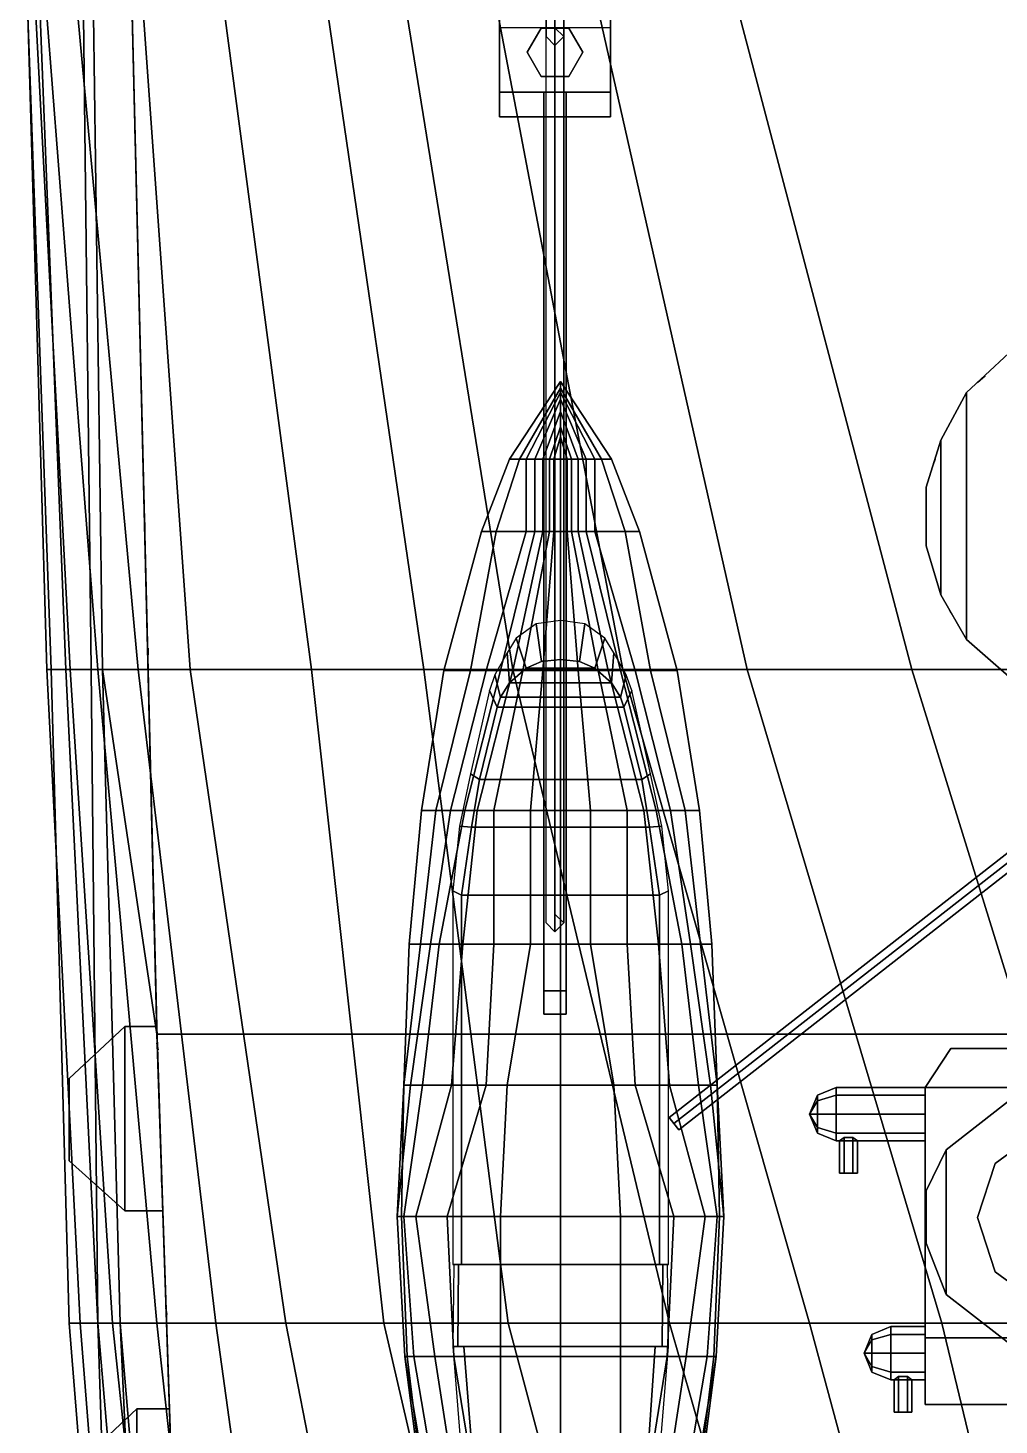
# Model space of a CAD drawing. Header units: millimetres. Extents: x -15 to 15, y -108 to 101.
# Drawn here: x -12.99 to -4.26, y -27.95 to -15.38 of the extents above; entities that cross this region are included whole.
import ezdxf

# ---------------------------------------------------------------- set-up
doc = ezdxf.new("R2010")
doc.units = ezdxf.units.MM
for name, color, linetype in [('boats', 1, 'Continuous'), ('citadelle', 3, 'Continuous'), ('platforms', 6, 'Continuous'), ('railings', 6, 'Continuous'), ('rangefinders', 2, 'Continuous')]:
    doc.layers.add(name, color=color, linetype=linetype)

msp = doc.modelspace()

# ---------------------------------------------------------------- linework, layer by layer
for points in [[(-12.11, -12.91, 1.9), (-12.4, -15.27, 1.9), (-12.32, -21.15, 1.9), (-11.83, -24.43, 1.9)], [(-8.75, -14.96, 4.81), (-8.75, -16.18, 4.81), (-8.75, -15.96, 5.16), (-8.75, -15.38, 5.16)], [(-7.75, -14.96, 4.81), (-7.75, -16.18, 4.81), (-8.75, -16.18, 4.81), (-8.75, -14.96, 4.81)], [(-7.75, -15.96, 5.16), (-7.75, -16.18, 4.81), (-7.75, -14.96, 4.81), (-7.75, -15.38, 5.16)], [(-12.49, -15.27, 1.77), (-12.99, -15.27, -3.04), (-12.78, -21.15, -2.05), (-12.42, -21.15, 1.77)], [(-12.99, -15.27, -3.04), (-12.88, -15.27, -3.26), (-12.65, -21.15, -3.26), (-12.82, -21.15, -3.04)], [(-12.99, -15.27, -3.04), (-12.99, -15.27, -3.04), (-12.82, -21.15, -3.04), (-12.78, -21.15, -2.05)], [(-12.92, -15.27, -4.75), (-12.82, -15.27, -6.04), (-12.36, -21.15, -6.04), (-12.61, -21.15, -4.63)], [(-12.88, -15.27, -3.26), (-12.92, -15.27, -4.75), (-12.61, -21.15, -4.63), (-12.65, -21.15, -3.26)], [(-12.82, -15.27, -6.04), (-12.54, -15.27, -6.9), (-12, -21.15, -6.9), (-12.36, -21.15, -6.04)], [(-12.54, -15.27, -6.9), (-11.95, -15.27, -7.71), (-11.53, -21.15, -7.56), (-12, -21.15, -6.9)], [(-12.4, -15.27, 1.9), (-12.49, -15.27, 1.77), (-12.42, -21.15, 1.77), (-12.32, -21.15, 1.9)], [(-11.95, -15.27, -7.71), (-11.22, -15.27, -8.31), (-10.44, -21.15, -8.31), (-11.53, -21.15, -7.56)], [(-11.22, -15.27, -8.31), (-10.29, -15.27, -8.76), (-9.43, -21.15, -8.76), (-10.44, -21.15, -8.31)], [(-10.29, -15.27, -8.76), (-9.58, -15.27, -9), (-8.63, -21.15, -9), (-9.43, -21.15, -8.76)], [(-9.58, -15.27, -9), (-8.76, -15.27, -9.21), (-7.64, -21.15, -9.21), (-8.63, -21.15, -9)], [(-8.76, -15.27, -9.21), (-7.85, -15.27, -9.34), (-6.52, -21.15, -9.34), (-7.64, -21.15, -9.21)], [(-7.85, -15.27, -9.34), (-6.59, -15.27, -9.44), (-5.04, -21.15, -9.44), (-6.52, -21.15, -9.34)], [(-6.59, -15.27, -9.44), (0, -15.27, -9.55), (0, -21.15, -9.55), (-5.04, -21.15, -9.44)], [(-8.75, -15.38, 5.16), (-8.75, -15.96, 5.16), (-7.75, -15.96, 5.16), (-7.75, -15.38, 5.16)], [(-8.375, -15.383, 4.59), (-8.5, -15.6, 4.59), (-8.5, -15.6, 4.81), (-8.375, -15.383, 4.81)], [(-8.125, -15.383, 4.59), (-8.375, -15.383, 4.59), (-8.375, -15.383, 4.81), (-8.125, -15.383, 4.81)], [(-8, -15.6, 4.59), (-8.125, -15.383, 4.59), (-8.125, -15.383, 4.81), (-8, -15.6, 4.81)], [(-8.5, -15.6, 4.59), (-8.375, -15.817, 4.59), (-8.375, -15.817, 4.81), (-8.5, -15.6, 4.81)], [(-8.125, -15.817, 4.59), (-8, -15.6, 4.59), (-8, -15.6, 4.81), (-8.125, -15.817, 4.81)], [(-8.375, -15.817, 4.59), (-8.125, -15.817, 4.59), (-8.125, -15.817, 4.81), (-8.375, -15.817, 4.81)], [(-8.75, -15.96, 5.16), (-8.75, -16.18, 4.81), (-7.75, -16.18, 4.81), (-7.75, -15.96, 5.16)], [(-8.35, -16.18, 4.81), (-8.35, -24.25, 13.78), (-8.35, -24.04, 14.01), (-8.35, -15.96, 5.16)], [(-8.35, -15.96, 5.16), (-8.35, -24.04, 14.01), (-8.15, -24.04, 14.01), (-8.15, -15.96, 5.16)], [(-8.15, -24.04, 14.01), (-8.15, -24.25, 13.78), (-8.15, -16.18, 4.81), (-8.15, -15.96, 5.16)], [(-8.15, -16.18, 4.81), (-8.15, -24.25, 13.78), (-8.35, -24.25, 13.78), (-8.35, -16.18, 4.81)], [(-12.82, -21.15, -3.04), (-12.65, -21.15, -3.26), (-12.36, -27.03, -3.26), (-12.52, -27.03, -3.04)], [(-12.78, -21.15, -2.05), (-12.82, -21.15, -3.04), (-12.52, -27.03, -3.04), (-12.62, -27.03, -2.04)], [(-12.42, -21.15, 1.77), (-12.78, -21.15, -2.05), (-12.62, -27.03, -2.04), (-12.36, -27.03, 1.77)], [(-12.65, -21.15, -3.26), (-12.61, -21.15, -4.63), (-12.23, -27.03, -4.63), (-12.36, -27.03, -3.26)], [(-12.61, -21.15, -4.63), (-12.36, -21.15, -6.04), (-11.83, -27.03, -6.04), (-12.23, -27.03, -4.63)], [(-12.32, -21.15, 1.9), (-12.42, -21.15, 1.77), (-12.36, -27.03, 1.77), (-12.16, -27.03, 1.9)], [(-12.36, -21.15, -6.04), (-12, -21.15, -6.9), (-11.3, -27.03, -6.9), (-11.83, -27.03, -6.04)], [(-11.83, -24.43, 1.9), (-12.32, -21.15, 1.9), (-12.16, -27.03, 1.9), (-11.47, -35.15, 1.9)], [(-12, -21.15, -6.9), (-11.53, -21.15, -7.56), (-10.67, -27.03, -7.56), (-11.3, -27.03, -6.9)], [(-11.53, -21.15, -7.56), (-10.44, -21.15, -8.31), (-9.79, -27.03, -8.17), (-10.67, -27.03, -7.56)], [(-10.44, -21.15, -8.31), (-9.43, -21.15, -8.76), (-8.67, -27.03, -8.63), (-9.79, -27.03, -8.17)], [(-9.43, -21.15, -8.76), (-8.63, -21.15, -9), (-7.22, -27.03, -9), (-8.67, -27.03, -8.63)], [(-8.63, -21.15, -9), (-7.64, -21.15, -9.21), (-5.96, -27.03, -9.21), (-7.22, -27.03, -9)], [(-7.64, -21.15, -9.21), (-6.52, -21.15, -9.34), (-4.77, -27.03, -9.34), (-5.96, -27.03, -9.21)], [(-6.52, -21.15, -9.34), (-5.04, -21.15, -9.44), (-3.22, -27.03, -9.44), (-4.77, -27.03, -9.34)], [(-5.04, -21.15, -9.44), (0, -21.15, -9.55), (0, -27.03, -9.55), (-3.22, -27.03, -9.44)], [(-8.35, -24.04, 14.01), (-8.35, -24.25, 13.78), (-8.15, -24.25, 13.78), (-8.15, -24.04, 14.01)], [(-12.36, -27.03, 1.77), (-12.62, -27.03, -2.04), (-12.15, -32.88, -2.05), (-12.17, -32.88, 1.77)], [(-12.62, -27.03, -2.04), (-12.52, -27.03, -3.04), (-12.06, -32.88, -3.04), (-12.15, -32.88, -2.05)], [(-12.52, -27.03, -3.04), (-12.36, -27.03, -3.26), (-11.86, -32.88, -3.26), (-12.06, -32.88, -3.04)], [(-12.36, -27.03, -3.26), (-12.23, -27.03, -4.63), (-11.61, -32.88, -4.63), (-11.86, -32.88, -3.26)], [(-12.16, -27.03, 1.9), (-12.36, -27.03, 1.77), (-12.17, -32.88, 1.77), (-11.89, -32.88, 1.9)], [(-12.23, -27.03, -4.63), (-11.83, -27.03, -6.04), (-11.19, -32.88, -5.77), (-11.61, -32.88, -4.63)], [(-11.47, -35.15, 1.9), (-12.16, -27.03, 1.9), (-11.89, -32.88, 1.9)], [(-11.83, -27.03, -6.04), (-11.3, -27.03, -6.9), (-10.49, -32.88, -6.76), (-11.19, -32.88, -5.77)], [(-11.3, -27.03, -6.9), (-10.67, -27.03, -7.56), (-9.53, -32.88, -7.56), (-10.49, -32.88, -6.76)], [(-10.67, -27.03, -7.56), (-9.79, -27.03, -8.17), (-8.43, -32.88, -8.17), (-9.53, -32.88, -7.56)], [(-9.79, -27.03, -8.17), (-8.67, -27.03, -8.63), (-7.11, -32.88, -8.63), (-8.43, -32.88, -8.17)], [(-8.67, -27.03, -8.63), (-7.22, -27.03, -9), (-5.54, -32.88, -9), (-7.11, -32.88, -8.63)], [(-7.22, -27.03, -9), (-5.96, -27.03, -9.21), (-4.38, -32.88, -9.21), (-5.54, -32.88, -9)], [(-5.96, -27.03, -9.21), (-4.77, -27.03, -9.34), (-3.36, -32.88, -9.34), (-4.38, -32.88, -9.21)], [(-4.77, -27.03, -9.34), (-3.22, -27.03, -9.44), (-2.55, -32.88, -9.44), (-3.36, -32.88, -9.34)]]:
    msp.add_3dface(points)
at = {"layer": 'boats'}
for points in [[(-8.57, -19.26, 6.62), (-8.66, -19.26, 6.9), (-8.2, -18.56, 7.02), (-8.2, -18.62, 6.78)], [(-8.66, -19.26, 6.9), (-7.74, -19.26, 6.9), (-8.2, -18.56, 7.02)], [(-8.2, -18.62, 6.78), (-8.2, -18.56, 7.02), (-7.74, -19.26, 6.9), (-7.83, -19.26, 6.62)], [(-8.51, -19.26, 6.43), (-8.57, -19.26, 6.62), (-8.2, -18.62, 6.78), (-8.2, -18.66, 6.5)], [(-8.43, -19.26, 6.15), (-8.51, -19.26, 6.43), (-8.2, -18.66, 6.5), (-8.2, -18.72, 6.19)], [(-8.2, -18.66, 6.5), (-8.2, -18.62, 6.78), (-7.83, -19.26, 6.62), (-7.89, -19.26, 6.43)], [(-8.2, -18.72, 6.19), (-8.2, -18.66, 6.5), (-7.89, -19.26, 6.43), (-7.97, -19.26, 6.15)], [(-8.36, -19.26, 5.89), (-8.43, -19.26, 6.15), (-8.2, -18.72, 6.19), (-8.2, -18.83, 5.93)], [(-8.3, -19.26, 5.67), (-8.36, -19.26, 5.89), (-8.2, -18.83, 5.93), (-8.2, -18.97, 5.7)], [(-8.2, -18.83, 5.93), (-8.2, -18.72, 6.19), (-7.97, -19.26, 6.15), (-8.04, -19.26, 5.89)], [(-8.2, -18.97, 5.7), (-8.2, -18.83, 5.93), (-8.04, -19.26, 5.89), (-8.1, -19.26, 5.67)], [(-8.2, -18.97, 5.7), (-8.2, -19.06, 5.62), (-8.26, -19.26, 5.58), (-8.3, -19.26, 5.67)], [(-8.1, -19.26, 5.67), (-8.14, -19.26, 5.58), (-8.2, -19.06, 5.62), (-8.2, -18.97, 5.7)], [(-8.2, -19.06, 5.62), (-8.2, -19.17, 5.52), (-8.2, -19.26, 5.46), (-8.26, -19.26, 5.58)], [(-8.14, -19.26, 5.58), (-8.2, -19.26, 5.46), (-8.2, -19.17, 5.52), (-8.2, -19.06, 5.62)], [(-8.78, -19.91, 6.59), (-8.91, -19.91, 6.83), (-8.66, -19.26, 6.9), (-8.57, -19.26, 6.62)], [(-8.91, -19.91, 6.83), (-7.49, -19.91, 6.83), (-7.74, -19.26, 6.9), (-8.66, -19.26, 6.9)], [(-8.51, -19.91, 5.91), (-8.78, -19.91, 6.59), (-8.57, -19.26, 6.62), (-8.51, -19.26, 6.43)], [(-8.43, -19.91, 5.71), (-8.51, -19.91, 5.91), (-8.51, -19.26, 6.43), (-8.43, -19.26, 6.15)], [(-8.36, -19.91, 5.59), (-8.43, -19.91, 5.71), (-8.43, -19.26, 6.15), (-8.36, -19.26, 5.89)], [(-8.3, -19.91, 5.48), (-8.36, -19.91, 5.59), (-8.36, -19.26, 5.89), (-8.3, -19.26, 5.67)], [(-8.3, -19.26, 5.67), (-8.26, -19.26, 5.58), (-8.26, -19.91, 5.41), (-8.3, -19.91, 5.48)], [(-8.26, -19.26, 5.58), (-8.2, -19.26, 5.46), (-8.2, -19.91, 5.32), (-8.26, -19.91, 5.41)], [(-8.14, -19.91, 5.41), (-8.2, -19.91, 5.32), (-8.2, -19.26, 5.46), (-8.14, -19.26, 5.58)], [(-8.1, -19.91, 5.48), (-8.14, -19.91, 5.41), (-8.14, -19.26, 5.58), (-8.1, -19.26, 5.67)], [(-8.1, -19.26, 5.67), (-8.04, -19.26, 5.89), (-8.04, -19.91, 5.59), (-8.1, -19.91, 5.48)], [(-8.04, -19.26, 5.89), (-7.97, -19.26, 6.15), (-7.97, -19.91, 5.71), (-8.04, -19.91, 5.59)], [(-7.97, -19.26, 6.15), (-7.89, -19.26, 6.43), (-7.89, -19.91, 5.91), (-7.97, -19.91, 5.71)], [(-7.89, -19.26, 6.43), (-7.83, -19.26, 6.62), (-7.62, -19.91, 6.59), (-7.89, -19.91, 5.91)], [(-7.83, -19.26, 6.62), (-7.74, -19.26, 6.9), (-7.49, -19.91, 6.83), (-7.62, -19.91, 6.59)], [(-9.01, -21.16, 6.19), (-9.25, -21.16, 6.69), (-8.91, -19.91, 6.83), (-8.78, -19.91, 6.59)], [(-9.25, -21.16, 6.69), (-7.15, -21.16, 6.69), (-7.49, -19.91, 6.83), (-8.91, -19.91, 6.83)], [(-8.87, -21.16, 5.92), (-9.01, -21.16, 6.19), (-8.78, -19.91, 6.59), (-8.51, -19.91, 5.91)], [(-8.74, -21.16, 5.72), (-8.87, -21.16, 5.92), (-8.51, -19.91, 5.91), (-8.43, -19.91, 5.71)], [(-8.63, -21.16, 5.6), (-8.74, -21.16, 5.72), (-8.43, -19.91, 5.71), (-8.36, -19.91, 5.59)], [(-8.54, -21.16, 5.49), (-8.63, -21.16, 5.6), (-8.36, -19.91, 5.59), (-8.3, -19.91, 5.48)], [(-8.3, -19.91, 5.48), (-8.26, -19.91, 5.41), (-8.36, -21.16, 5.32), (-8.54, -21.16, 5.49)], [(-8.26, -19.91, 5.41), (-8.2, -19.91, 5.32), (-8.2, -21.16, 5.22), (-8.36, -21.16, 5.32)], [(-8.04, -21.16, 5.32), (-8.2, -21.16, 5.22), (-8.2, -19.91, 5.32), (-8.14, -19.91, 5.41)], [(-7.86, -21.16, 5.49), (-8.04, -21.16, 5.32), (-8.14, -19.91, 5.41), (-8.1, -19.91, 5.48)], [(-8.1, -19.91, 5.48), (-8.04, -19.91, 5.59), (-7.77, -21.16, 5.6), (-7.86, -21.16, 5.49)], [(-8.04, -19.91, 5.59), (-7.97, -19.91, 5.71), (-7.66, -21.16, 5.72), (-7.77, -21.16, 5.6)], [(-7.97, -19.91, 5.71), (-7.89, -19.91, 5.91), (-7.53, -21.16, 5.92), (-7.66, -21.16, 5.72)], [(-7.89, -19.91, 5.91), (-7.62, -19.91, 6.59), (-7.39, -21.16, 6.19), (-7.53, -21.16, 5.92)], [(-7.62, -19.91, 6.59), (-7.49, -19.91, 6.83), (-7.15, -21.16, 6.69), (-7.39, -21.16, 6.19)], [(-8.2, -20.71, 6.74), (-8.42, -20.74, 6.73), (-8.37, -21.08, 7.28), (-8.2, -21.06, 7.28)], [(-7.98, -20.74, 6.73), (-8.2, -20.71, 6.74), (-8.2, -21.06, 7.28), (-8.03, -21.08, 7.28)], [(-8.42, -20.74, 6.73), (-8.6, -20.87, 6.72), (-8.51, -21.14, 7.28), (-8.37, -21.08, 7.28)], [(-8.03, -21.08, 7.28), (-7.89, -21.14, 7.28), (-7.8, -20.87, 6.72), (-7.98, -20.74, 6.73)], [(-8.6, -20.87, 6.72), (-8.68, -21, 6.7), (-8.66, -21.27, 7.28), (-8.51, -21.14, 7.28)], [(-7.89, -21.14, 7.28), (-7.74, -21.27, 7.28), (-7.72, -21, 6.7), (-7.8, -20.87, 6.72)], [(-8.68, -21, 6.7), (-8.79, -21.2, 6.68), (-8.74, -21.4, 7.28), (-8.66, -21.27, 7.28)], [(-8.37, -21.08, 7.28), (-8.51, -21.14, 7.28), (-8.2, -21.14, 7.28), (-8.2, -21.06, 7.28)], [(-8.2, -21.06, 7.28), (-8.2, -21.14, 7.28), (-7.89, -21.14, 7.28), (-8.03, -21.08, 7.28)], [(-7.74, -21.27, 7.28), (-7.66, -21.4, 7.28), (-7.61, -21.2, 6.68), (-7.72, -21, 6.7)], [(-9.32, -22.42, 6.2), (-9.45, -22.42, 6.6), (-9.25, -21.16, 6.69), (-9.01, -21.16, 6.19)], [(-9.45, -22.42, 6.6), (-6.95, -22.42, 6.6), (-7.15, -21.16, 6.69), (-9.25, -21.16, 6.69)], [(-9.19, -22.42, 5.93), (-9.32, -22.42, 6.2), (-9.01, -21.16, 6.19), (-8.87, -21.16, 5.92)], [(-9.06, -22.42, 5.73), (-9.19, -22.42, 5.93), (-8.87, -21.16, 5.92), (-8.74, -21.16, 5.72)], [(-8.95, -22.42, 5.61), (-9.06, -22.42, 5.73), (-8.74, -21.16, 5.72), (-8.63, -21.16, 5.6)], [(-8.8, -22.42, 5.48), (-8.95, -22.42, 5.61), (-8.63, -21.16, 5.6), (-8.54, -21.16, 5.49)], [(-8.79, -21.2, 6.68), (-8.84, -21.34, 6.67), (-8.77, -21.49, 7.28), (-8.74, -21.4, 7.28)], [(-8.54, -21.16, 5.49), (-8.36, -21.16, 5.32), (-8.47, -22.42, 5.29), (-8.8, -22.42, 5.48)], [(-8.51, -21.14, 7.28), (-8.66, -21.27, 7.28), (-7.74, -21.27, 7.28), (-7.89, -21.14, 7.28)], [(-8.36, -21.16, 5.32), (-8.2, -21.16, 5.22), (-8.2, -22.42, 5.17), (-8.47, -22.42, 5.29)], [(-7.93, -22.42, 5.29), (-8.2, -22.42, 5.17), (-8.2, -21.16, 5.22), (-8.04, -21.16, 5.32)], [(-7.6, -22.42, 5.48), (-7.93, -22.42, 5.29), (-8.04, -21.16, 5.32), (-7.86, -21.16, 5.49)], [(-7.86, -21.16, 5.49), (-7.77, -21.16, 5.6), (-7.45, -22.42, 5.61), (-7.6, -22.42, 5.48)], [(-7.77, -21.16, 5.6), (-7.66, -21.16, 5.72), (-7.34, -22.42, 5.73), (-7.45, -22.42, 5.61)], [(-7.66, -21.16, 5.72), (-7.53, -21.16, 5.92), (-7.21, -22.42, 5.93), (-7.34, -22.42, 5.73)], [(-7.66, -21.4, 7.28), (-7.63, -21.49, 7.28), (-7.56, -21.34, 6.67), (-7.61, -21.2, 6.68)], [(-7.53, -21.16, 5.92), (-7.39, -21.16, 6.19), (-7.08, -22.42, 6.2), (-7.21, -22.42, 5.93)], [(-7.39, -21.16, 6.19), (-7.15, -21.16, 6.69), (-6.95, -22.42, 6.6), (-7.08, -22.42, 6.2)], [(-8.84, -21.34, 6.67), (-9.01, -22.09, 6.62), (-8.93, -22.14, 7.28), (-8.77, -21.49, 7.28)], [(-8.66, -21.27, 7.28), (-8.74, -21.4, 7.28), (-7.66, -21.4, 7.28), (-7.74, -21.27, 7.28)], [(-7.63, -21.49, 7.28), (-7.47, -22.14, 7.28), (-7.39, -22.09, 6.62), (-7.56, -21.34, 6.67)], [(-8.74, -21.4, 7.28), (-8.77, -21.49, 7.28), (-7.63, -21.49, 7.28), (-7.66, -21.4, 7.28)], [(-8.77, -21.49, 7.28), (-8.93, -22.14, 7.28), (-7.47, -22.14, 7.28), (-7.63, -21.49, 7.28)], [(-9.01, -22.09, 6.62), (-9.11, -22.56, 6.59), (-9, -22.57, 7.28), (-8.93, -22.14, 7.28)], [(-7.47, -22.14, 7.28), (-7.4, -22.57, 7.28), (-7.29, -22.56, 6.59), (-7.39, -22.09, 6.62)], [(-8.93, -22.14, 7.28), (-9, -22.57, 7.28), (-7.4, -22.57, 7.28), (-7.47, -22.14, 7.28)], [(-9.46, -23.62, 6.03), (-9.56, -23.62, 6.54), (-9.45, -22.42, 6.6), (-9.32, -22.42, 6.2)], [(-9.56, -23.62, 6.54), (-6.84, -23.62, 6.54), (-6.95, -22.42, 6.6), (-9.45, -22.42, 6.6)], [(-9.37, -23.62, 5.79), (-9.46, -23.62, 6.03), (-9.32, -22.42, 6.2), (-9.19, -22.42, 5.93)], [(-9.29, -23.62, 5.68), (-9.37, -23.62, 5.79), (-9.19, -22.42, 5.93), (-9.06, -22.42, 5.73)], [(-9.08, -23.62, 5.5), (-9.29, -23.62, 5.68), (-9.06, -22.42, 5.73), (-8.95, -22.42, 5.61)], [(-8.8, -23.62, 5.37), (-9.08, -23.62, 5.5), (-8.95, -22.42, 5.61), (-8.8, -22.42, 5.48)], [(-8.8, -22.42, 5.48), (-8.47, -22.42, 5.29), (-8.47, -23.62, 5.28), (-8.8, -23.62, 5.37)], [(-8.47, -22.42, 5.29), (-8.2, -22.42, 5.17), (-8.2, -23.62, 5.16), (-8.47, -23.62, 5.28)], [(-7.93, -23.62, 5.28), (-8.2, -23.62, 5.16), (-8.2, -22.42, 5.17), (-7.93, -22.42, 5.29)], [(-7.6, -23.62, 5.37), (-7.93, -23.62, 5.28), (-7.93, -22.42, 5.29), (-7.6, -22.42, 5.48)], [(-7.6, -22.42, 5.48), (-7.45, -22.42, 5.61), (-7.32, -23.62, 5.5), (-7.6, -23.62, 5.37)], [(-7.45, -22.42, 5.61), (-7.34, -22.42, 5.73), (-7.11, -23.62, 5.68), (-7.32, -23.62, 5.5)], [(-7.34, -22.42, 5.73), (-7.21, -22.42, 5.93), (-7.03, -23.62, 5.79), (-7.11, -23.62, 5.68)], [(-7.21, -22.42, 5.93), (-7.08, -22.42, 6.2), (-6.94, -23.62, 6.03), (-7.03, -23.62, 5.79)], [(-7.08, -22.42, 6.2), (-6.95, -22.42, 6.6), (-6.84, -23.62, 6.54), (-6.94, -23.62, 6.03)], [(-9.11, -22.56, 6.59), (-9.17, -23.14, 6.56), (-9.09, -23.18, 7.28), (-9, -22.57, 7.28)], [(-9, -22.57, 7.28), (-9.09, -23.18, 7.28), (-7.31, -23.18, 7.28), (-7.4, -22.57, 7.28)], [(-7.4, -22.57, 7.28), (-7.31, -23.18, 7.28), (-7.23, -23.14, 6.56), (-7.29, -22.56, 6.59)], [(-9.17, -23.14, 6.56), (-9.17, -26.5, 6.43), (-9.09, -26.5, 7.28), (-9.09, -23.18, 7.28)], [(-9.09, -23.18, 7.28), (-9.09, -26.5, 7.28), (-7.31, -26.5, 7.28), (-7.31, -23.18, 7.28)], [(-7.31, -23.18, 7.28), (-7.31, -26.5, 7.28), (-7.23, -26.5, 6.43), (-7.23, -23.14, 6.56)], [(-9.55, -24.89, 5.78), (-9.61, -24.89, 6.02), (-9.46, -23.62, 6.03), (-9.37, -23.62, 5.79)], [(-9.61, -24.89, 6.02), (-9.61, -24.89, 6.5), (-9.56, -23.62, 6.54), (-9.46, -23.62, 6.03)], [(-9.61, -24.89, 6.5), (-6.79, -24.89, 6.5), (-6.84, -23.62, 6.54), (-9.56, -23.62, 6.54)], [(-9.44, -24.89, 5.6), (-9.55, -24.89, 5.78), (-9.37, -23.62, 5.79), (-9.29, -23.62, 5.68)], [(-9.18, -24.89, 5.39), (-9.44, -24.89, 5.6), (-9.29, -23.62, 5.68), (-9.08, -23.62, 5.5)], [(-8.87, -24.89, 5.3), (-9.18, -24.89, 5.39), (-9.08, -23.62, 5.5), (-8.8, -23.62, 5.37)], [(-8.8, -23.62, 5.37), (-8.47, -23.62, 5.28), (-8.68, -24.89, 5.27), (-8.87, -24.89, 5.3)], [(-8.47, -23.62, 5.28), (-8.2, -23.62, 5.16), (-8.2, -24.89, 5.15), (-8.68, -24.89, 5.27)], [(-7.72, -24.89, 5.27), (-8.2, -24.89, 5.15), (-8.2, -23.62, 5.16), (-7.93, -23.62, 5.28)], [(-7.53, -24.89, 5.3), (-7.72, -24.89, 5.27), (-7.93, -23.62, 5.28), (-7.6, -23.62, 5.37)], [(-7.6, -23.62, 5.37), (-7.32, -23.62, 5.5), (-7.22, -24.89, 5.39), (-7.53, -24.89, 5.3)], [(-7.32, -23.62, 5.5), (-7.11, -23.62, 5.68), (-6.96, -24.89, 5.6), (-7.22, -24.89, 5.39)], [(-7.11, -23.62, 5.68), (-7.03, -23.62, 5.79), (-6.85, -24.89, 5.78), (-6.96, -24.89, 5.6)], [(-7.03, -23.62, 5.79), (-6.94, -23.62, 6.03), (-6.79, -24.89, 6.02), (-6.85, -24.89, 5.78)], [(-6.94, -23.62, 6.03), (-6.84, -23.62, 6.54), (-6.79, -24.89, 6.5), (-6.79, -24.89, 6.02)], [(-9.61, -26.07, 5.71), (-9.67, -26.07, 5.93), (-9.55, -24.89, 5.78), (-9.44, -24.89, 5.6)], [(-9.67, -26.07, 5.93), (-9.67, -26.07, 6.21), (-9.61, -24.89, 6.02), (-9.55, -24.89, 5.78)], [(-9.67, -26.07, 6.21), (-9.63, -26.07, 6.52), (-9.61, -24.89, 6.5), (-9.61, -24.89, 6.02)], [(-9.63, -26.07, 6.52), (-6.77, -26.07, 6.52), (-6.79, -24.89, 6.5), (-9.61, -24.89, 6.5)], [(-9.5, -26.07, 5.55), (-9.61, -26.07, 5.71), (-9.44, -24.89, 5.6), (-9.18, -24.89, 5.39)], [(-9.22, -26.07, 5.39), (-9.5, -26.07, 5.55), (-9.18, -24.89, 5.39), (-8.87, -24.89, 5.3)], [(-8.87, -24.89, 5.3), (-8.68, -24.89, 5.27), (-8.74, -26.07, 5.27), (-9.22, -26.07, 5.39)], [(-8.68, -24.89, 5.27), (-8.2, -24.89, 5.15), (-8.2, -26.07, 5.15), (-8.74, -26.07, 5.27)], [(-7.66, -26.07, 5.27), (-8.2, -26.07, 5.15), (-8.2, -24.89, 5.15), (-7.72, -24.89, 5.27)], [(-7.18, -26.07, 5.39), (-7.66, -26.07, 5.27), (-7.72, -24.89, 5.27), (-7.53, -24.89, 5.3)], [(-7.53, -24.89, 5.3), (-7.22, -24.89, 5.39), (-6.9, -26.07, 5.55), (-7.18, -26.07, 5.39)], [(-7.22, -24.89, 5.39), (-6.96, -24.89, 5.6), (-6.79, -26.07, 5.71), (-6.9, -26.07, 5.55)], [(-6.96, -24.89, 5.6), (-6.85, -24.89, 5.78), (-6.73, -26.07, 5.93), (-6.79, -26.07, 5.71)], [(-6.85, -24.89, 5.78), (-6.79, -24.89, 6.02), (-6.73, -26.07, 6.21), (-6.73, -26.07, 5.93)], [(-6.79, -24.89, 6.02), (-6.79, -24.89, 6.5), (-6.77, -26.07, 6.52), (-6.73, -26.07, 6.21)], [(-9.52, -27.33, 5.79), (-9.6, -27.33, 6.03), (-9.67, -26.07, 5.93), (-9.61, -26.07, 5.71)], [(-9.6, -27.33, 6.03), (-9.6, -27.33, 6.23), (-9.67, -26.07, 6.21), (-9.67, -26.07, 5.93)], [(-9.6, -27.33, 6.23), (-9.58, -27.33, 6.54), (-9.63, -26.07, 6.52), (-9.67, -26.07, 6.21)], [(-9.58, -27.33, 6.54), (-6.82, -27.33, 6.54), (-6.77, -26.07, 6.52), (-9.63, -26.07, 6.52)], [(-9.33, -27.33, 5.57), (-9.52, -27.33, 5.79), (-9.61, -26.07, 5.71), (-9.5, -26.07, 5.55)], [(-9.16, -27.33, 5.48), (-9.33, -27.33, 5.57), (-9.5, -26.07, 5.55), (-9.22, -26.07, 5.39)], [(-9.22, -26.07, 5.39), (-8.74, -26.07, 5.27), (-8.74, -27.33, 5.37), (-9.16, -27.33, 5.48)], [(-8.74, -26.07, 5.27), (-8.2, -26.07, 5.15), (-8.2, -27.33, 5.23), (-8.74, -27.33, 5.37)], [(-7.66, -27.33, 5.37), (-8.2, -27.33, 5.23), (-8.2, -26.07, 5.15), (-7.66, -26.07, 5.27)], [(-7.24, -27.33, 5.48), (-7.66, -27.33, 5.37), (-7.66, -26.07, 5.27), (-7.18, -26.07, 5.39)], [(-7.18, -26.07, 5.39), (-6.9, -26.07, 5.55), (-7.07, -27.33, 5.57), (-7.24, -27.33, 5.48)], [(-6.9, -26.07, 5.55), (-6.79, -26.07, 5.71), (-6.88, -27.33, 5.79), (-7.07, -27.33, 5.57)], [(-6.79, -26.07, 5.71), (-6.73, -26.07, 5.93), (-6.8, -27.33, 6.03), (-6.88, -27.33, 5.79)], [(-6.73, -26.07, 6.21), (-6.77, -26.07, 6.52), (-6.82, -27.33, 6.54), (-6.8, -27.33, 6.23)], [(-6.73, -26.07, 5.93), (-6.73, -26.07, 6.21), (-6.8, -27.33, 6.23), (-6.8, -27.33, 6.03)], [(-7.31, -26.5, 7.28), (-9.09, -26.5, 7.28), (-9.119, -26.5, 6.97), (-7.281, -26.5, 6.97)], [(-9.31, -28.56, 5.94), (-9.39, -28.56, 6.12), (-9.6, -27.33, 6.03), (-9.52, -27.33, 5.79)], [(-9.39, -28.56, 6.12), (-9.44, -28.56, 6.33), (-9.6, -27.33, 6.23), (-9.6, -27.33, 6.03)], [(-9.44, -28.56, 6.33), (-9.43, -28.56, 6.63), (-9.58, -27.33, 6.54), (-9.6, -27.33, 6.23)], [(-9.43, -28.56, 6.63), (-6.97, -28.56, 6.63), (-6.82, -27.33, 6.54), (-9.58, -27.33, 6.54)], [(-9.14, -28.56, 5.78), (-9.31, -28.56, 5.94), (-9.52, -27.33, 5.79), (-9.33, -27.33, 5.57)], [(-8.96, -28.56, 5.68), (-9.14, -28.56, 5.78), (-9.33, -27.33, 5.57), (-9.16, -27.33, 5.48)], [(-9.16, -27.33, 5.48), (-8.74, -27.33, 5.37), (-8.74, -28.56, 5.59), (-8.96, -28.56, 5.68)], [(-8.74, -27.33, 5.37), (-8.2, -27.33, 5.23), (-8.2, -28.56, 5.41), (-8.74, -28.56, 5.59)], [(-7.66, -28.56, 5.59), (-8.2, -28.56, 5.41), (-8.2, -27.33, 5.23), (-7.66, -27.33, 5.37)], [(-7.44, -28.56, 5.68), (-7.66, -28.56, 5.59), (-7.66, -27.33, 5.37), (-7.24, -27.33, 5.48)], [(-7.24, -27.33, 5.48), (-7.07, -27.33, 5.57), (-7.26, -28.56, 5.78), (-7.44, -28.56, 5.68)], [(-7.07, -27.33, 5.57), (-6.88, -27.33, 5.79), (-7.09, -28.56, 5.94), (-7.26, -28.56, 5.78)], [(-6.88, -27.33, 5.79), (-6.8, -27.33, 6.03), (-7.01, -28.56, 6.12), (-7.09, -28.56, 5.94)], [(-6.8, -27.33, 6.03), (-6.8, -27.33, 6.23), (-6.96, -28.56, 6.33), (-7.01, -28.56, 6.12)], [(-6.8, -27.33, 6.23), (-6.82, -27.33, 6.54), (-6.97, -28.56, 6.63), (-6.96, -28.56, 6.33)]]:
    msp.add_3dface(points, dxfattribs=at)
at = {"layer": 'boats', "color": 2}
for points in [[(-9.161, -26.5, 6.53), (-9.17, -27.24, 6.53), (-9.123, -27.24, 6.98), (-9.119, -26.5, 6.97)], [(-9.119, -26.5, 6.97), (-9.123, -27.24, 6.98), (-7.287, -27.24, 6.98), (-7.281, -26.5, 6.97)], [(-7.281, -26.5, 6.97), (-7.287, -27.24, 6.98), (-7.23, -27.24, 6.53), (-7.239, -26.5, 6.53)], [(-9.17, -27.24, 6.53), (-9.04, -28.86, 6.62), (-8.94, -28.86, 7.48), (-9.07, -27.24, 7.48)], [(-7.287, -27.24, 6.98), (-9.123, -27.24, 6.98), (-9.07, -27.24, 7.48), (-7.35, -27.24, 7.48)], [(-9.07, -27.24, 7.48), (-8.94, -28.86, 7.48), (-7.46, -28.86, 7.48), (-7.35, -27.24, 7.48)], [(-7.35, -27.24, 7.48), (-7.46, -28.86, 7.48), (-7.36, -28.86, 6.62), (-7.23, -27.24, 6.53)]]:
    msp.add_3dface(points, dxfattribs=at)
at = {"layer": 'citadelle'}
for points in [[(-12.11, -12.91, 4.59), (-12.11, -12.91, 1.9), (-11.832, -24.36, 1.9), (-11.832, -24.36, 4.59)], [(12.11, -12.91, 4.59), (-12.11, -12.91, 4.59), (-11.83, -24.43, 4.59), (11.83, -24.43, 4.59)], [(-12.12, -24.36, 4.59), (-12.12, -24.36, 1.9), (-12.62, -24.83, 2.66), (-12.62, -24.83, 4.59)], [(-12.62, -25.57, 2.66), (-12.62, -24.83, 2.66), (-12.12, -24.36, 1.9), (-12.12, -26.02, 1.9)], [(-12.12, -26.02, 4.59), (-12.12, -24.36, 4.59), (-12.62, -24.83, 4.59), (-12.62, -25.57, 4.59)], [(-11.832, -24.36, 4.59), (-11.832, -24.36, 1.9), (-12.12, -24.36, 1.9), (-12.12, -24.36, 4.59)], [(-11.832, -24.36, 1.9), (-11.777, -26.02, 1.9), (-12.12, -26.02, 1.9), (-12.12, -24.36, 1.9)], [(-12.12, -24.36, 4.59), (-12.12, -26.02, 4.59), (-11.777, -26.02, 4.59), (-11.832, -24.36, 4.59)], [(11.83, -24.43, 4.59), (-11.83, -24.43, 4.59), (-11.47, -35.15, 4.59), (11.47, -35.15, 4.59)], [(-12.62, -24.83, 4.59), (-12.62, -24.83, 2.66), (-12.62, -25.57, 2.66), (-12.62, -25.57, 4.59)], [(-12.62, -25.57, 4.59), (-12.62, -25.57, 2.66), (-12.12, -26.02, 1.9), (-12.12, -26.02, 4.59)], [(-12.12, -26.02, 4.59), (-12.12, -26.02, 1.9), (-11.777, -26.02, 1.9), (-11.777, -26.02, 4.59)], [(-11.777, -26.02, 4.59), (-11.777, -26.02, 1.9), (-11.717, -27.8, 1.9), (-11.717, -27.8, 4.59)], [(-12.01, -27.8, 4.59), (-12.01, -27.8, 1.9), (-12.51, -28.27, 2.66), (-12.51, -28.27, 4.59)], [(-12.51, -29.01, 2.66), (-12.51, -28.27, 2.66), (-12.01, -27.8, 1.9), (-12.01, -29.46, 1.9)], [(-12.01, -29.46, 4.59), (-12.01, -27.8, 4.59), (-12.51, -28.27, 4.59), (-12.51, -29.01, 4.59)], [(-11.717, -27.8, 4.59), (-11.717, -27.8, 1.9), (-12.01, -27.8, 1.9), (-12.01, -27.8, 4.59)], [(-11.717, -27.8, 1.9), (-11.661, -29.46, 1.9), (-12.01, -29.46, 1.9), (-12.01, -27.8, 1.9)], [(-12.01, -27.8, 4.59), (-12.01, -29.46, 4.59), (-11.661, -29.46, 4.59), (-11.717, -27.8, 4.59)]]:
    msp.add_3dface(points, dxfattribs=at)
at = {"layer": 'platforms'}
for points in [[(-4.55, -20.88, 12.63), (-4, -21.36, 12.63), (-4, -18.15, 12.63), (-4.55, -18.66, 12.63)], [(-4.55, -18.66, 12.63), (-4, -18.15, 12.63), (-4, -18.15, 12.48), (-4.55, -18.66, 12.48)], [(-4, -18.15, 12.48), (-4, -21.36, 12.48), (-4.55, -20.88, 12.48), (-4.55, -18.66, 12.48)], [(-4.78, -20.48, 12.63), (-4.55, -20.88, 12.63), (-4.55, -18.66, 12.63), (-4.78, -19.09, 12.63)], [(-4.78, -19.09, 12.63), (-4.55, -18.66, 12.63), (-4.55, -18.66, 12.48), (-4.78, -19.09, 12.48)], [(-4.55, -18.66, 12.48), (-4.55, -20.88, 12.48), (-4.78, -20.48, 12.48), (-4.78, -19.09, 12.48)], [(-4.78, -19.09, 12.48), (-4.78, -20.48, 12.48), (-4.91, -20.04, 12.48), (-4.91, -19.51, 12.48)], [(-4.91, -20.04, 12.63), (-4.78, -20.48, 12.63), (-4.78, -19.09, 12.63), (-4.91, -19.51, 12.63)], [(-4.91, -19.51, 12.63), (-4.78, -19.09, 12.63), (-4.78, -19.09, 12.48), (-4.91, -19.51, 12.48)], [(-4.91, -19.51, 12.48), (-4.91, -20.04, 12.48), (-4.91, -20.04, 12.63), (-4.91, -19.51, 12.63)], [(-4.91, -20.04, 12.48), (-4.78, -20.48, 12.48), (-4.78, -20.48, 12.63), (-4.91, -20.04, 12.63)], [(-1.12, -20.5, 29.47), (-1.163, -20.445, 29.4), (-7.223, -25.179, 29.4), (-7.18, -25.234, 29.47)], [(-1.163, -20.445, 29.4), (-1.12, -20.5, 29.33), (-7.18, -25.234, 29.33), (-7.223, -25.179, 29.4)], [(-1.12, -20.5, 29.33), (-1.077, -20.555, 29.4), (-7.137, -25.29, 29.4), (-7.18, -25.234, 29.33)], [(-1.077, -20.555, 29.4), (-1.12, -20.5, 29.47), (-7.18, -25.234, 29.47), (-7.137, -25.29, 29.4)], [(-4.78, -20.48, 12.48), (-4.55, -20.88, 12.48), (-4.55, -20.88, 12.63), (-4.78, -20.48, 12.63)], [(-4.55, -20.88, 12.48), (-4, -21.36, 12.48), (-4, -21.36, 12.63), (-4.55, -20.88, 12.63)], [(-4.73, -25.47, 16.79), (-4.73, -25.47, 16.94), (-4.13, -25, 16.94), (-4.13, -25, 16.79)], [(-4.13, -27.24, 16.94), (-4.13, -25, 16.94), (-4.73, -25.47, 16.94), (-4.73, -26.77, 16.94)], [(-4.73, -26.77, 16.79), (-4.73, -25.47, 16.79), (-4.13, -25, 16.79), (-4.13, -27.24, 16.79)], [(-7.18, -25.234, 29.33), (-7.137, -25.29, 29.4), (-7.18, -25.234, 29.47), (-7.223, -25.179, 29.4)], [(-4.91, -25.84, 16.79), (-4.91, -25.84, 16.94), (-4.73, -25.47, 16.94), (-4.73, -25.47, 16.79)], [(-4.73, -26.77, 16.94), (-4.73, -25.47, 16.94), (-4.91, -25.84, 16.94), (-4.91, -26.31, 16.94)], [(-4.91, -26.31, 16.79), (-4.91, -25.84, 16.79), (-4.73, -25.47, 16.79), (-4.73, -26.77, 16.79)], [(-4.91, -26.31, 16.94), (-4.91, -25.84, 16.94), (-4.91, -25.84, 16.79), (-4.91, -26.31, 16.79)], [(-4.73, -26.77, 16.79), (-4.73, -26.77, 16.94), (-4.91, -26.31, 16.94), (-4.91, -26.31, 16.79)], [(-4.13, -27.24, 16.79), (-4.13, -27.24, 16.94), (-4.73, -26.77, 16.94), (-4.73, -26.77, 16.79)]]:
    msp.add_3dface(points, dxfattribs=at)
at = {"layer": 'railings'}
for points in [[(-11.83, -24.43, 5.73), (-12.11, -12.91, 5.73), (-12.11, -12.91, 5.8), (-11.83, -24.43, 5.8)], [(-11.83, -24.43, 5.8), (-12.11, -12.91, 5.8), (-12.11, -12.91, 5.73), (-11.83, -24.43, 5.73)], [(-11.83, -24.43, 5.38), (-12.11, -12.91, 5.38), (-12.11, -12.91, 5.31), (-11.83, -24.43, 5.31)], [(-11.83, -24.43, 5.31), (-12.11, -12.91, 5.31), (-12.11, -12.91, 5.38), (-11.83, -24.43, 5.38)], [(-12.03, -16.27, 4.59), (-12.03, -16.27, 5.73), (-12.03, -16.33, 5.73), (-12.03, -16.33, 4.59)], [(-12.03, -16.33, 4.59), (-12.03, -16.33, 5.73), (-12.03, -16.27, 5.73), (-12.03, -16.27, 4.59)], [(-12, -17.52, 4.59), (-12, -17.52, 5.73), (-12, -17.46, 5.73), (-12, -17.46, 4.59)], [(-12, -17.46, 4.59), (-12, -17.46, 5.73), (-12, -17.52, 5.73), (-12, -17.52, 4.59)], [(-4.55, -18.66, 13.6), (-4, -18.15, 13.6), (-4, -18.15, 13.67), (-4.55, -18.66, 13.67)], [(-4.55, -18.66, 13.67), (-4, -18.15, 13.67), (-4, -18.15, 13.6), (-4.55, -18.66, 13.6)], [(-4.55, -18.66, 13.35), (-4, -18.15, 13.35), (-4, -18.15, 13.28), (-4.55, -18.66, 13.28)], [(-4.55, -18.66, 13.28), (-4, -18.15, 13.28), (-4, -18.15, 13.35), (-4.55, -18.66, 13.35)], [(-4.55, -18.66, 12.92), (-4, -18.15, 12.92), (-4, -18.15, 12.99), (-4.55, -18.66, 12.99)], [(-4.55, -18.66, 12.99), (-4, -18.15, 12.99), (-4, -18.15, 12.92), (-4.55, -18.66, 12.92)], [(-4.38, -18.51, 12.63), (-4.38, -18.51, 13.6), (-4.45, -18.57, 13.6), (-4.45, -18.57, 12.63)], [(-4.45, -18.57, 12.63), (-4.45, -18.57, 13.6), (-4.38, -18.51, 13.6), (-4.38, -18.51, 12.63)], [(-11.97, -18.7, 4.59), (-11.97, -18.7, 5.73), (-11.97, -18.64, 5.73), (-11.97, -18.64, 4.59)], [(-11.97, -18.64, 4.59), (-11.97, -18.64, 5.73), (-11.97, -18.7, 5.73), (-11.97, -18.7, 4.59)], [(-4.78, -19.09, 13.67), (-4.55, -18.66, 13.67), (-4.55, -18.66, 13.6), (-4.78, -19.09, 13.6)], [(-4.78, -19.09, 13.6), (-4.55, -18.66, 13.6), (-4.55, -18.66, 13.67), (-4.78, -19.09, 13.67)], [(-4.78, -19.09, 13.28), (-4.55, -18.66, 13.28), (-4.55, -18.66, 13.35), (-4.78, -19.09, 13.35)], [(-4.78, -19.09, 13.35), (-4.55, -18.66, 13.35), (-4.55, -18.66, 13.28), (-4.78, -19.09, 13.28)], [(-4.78, -19.09, 12.99), (-4.55, -18.66, 12.99), (-4.55, -18.66, 12.92), (-4.78, -19.09, 12.92)], [(-4.78, -19.09, 12.92), (-4.55, -18.66, 12.92), (-4.55, -18.66, 12.99), (-4.78, -19.09, 12.99)], [(-4.91, -19.51, 13.6), (-4.78, -19.09, 13.6), (-4.78, -19.09, 13.67), (-4.91, -19.51, 13.67)], [(-4.91, -19.51, 13.67), (-4.78, -19.09, 13.67), (-4.78, -19.09, 13.6), (-4.91, -19.51, 13.6)], [(-4.91, -19.51, 13.35), (-4.78, -19.09, 13.35), (-4.78, -19.09, 13.28), (-4.91, -19.51, 13.28)], [(-4.91, -19.51, 13.28), (-4.78, -19.09, 13.28), (-4.78, -19.09, 13.35), (-4.91, -19.51, 13.35)], [(-4.91, -19.51, 12.92), (-4.78, -19.09, 12.92), (-4.78, -19.09, 12.99), (-4.91, -19.51, 12.99)], [(-4.91, -19.51, 12.99), (-4.78, -19.09, 12.99), (-4.78, -19.09, 12.92), (-4.91, -19.51, 12.92)], [(-4.85, -19.32, 12.63), (-4.85, -19.32, 13.6), (-4.83, -19.26, 13.6), (-4.83, -19.26, 12.63)], [(-4.83, -19.26, 12.63), (-4.83, -19.26, 13.6), (-4.85, -19.32, 13.6), (-4.85, -19.32, 12.63)], [(-4.91, -20.04, 13.67), (-4.91, -19.51, 13.67), (-4.91, -19.51, 13.6), (-4.91, -20.04, 13.6)], [(-4.91, -20.04, 13.6), (-4.91, -19.51, 13.6), (-4.91, -19.51, 13.67), (-4.91, -20.04, 13.67)], [(-4.91, -20.04, 13.28), (-4.91, -19.51, 13.28), (-4.91, -19.51, 13.35), (-4.91, -20.04, 13.35)], [(-4.91, -20.04, 13.35), (-4.91, -19.51, 13.35), (-4.91, -19.51, 13.28), (-4.91, -20.04, 13.28)], [(-4.91, -20.04, 12.99), (-4.91, -19.51, 12.99), (-4.91, -19.51, 12.92), (-4.91, -20.04, 12.92)], [(-4.91, -20.04, 12.92), (-4.91, -19.51, 12.92), (-4.91, -19.51, 12.99), (-4.91, -20.04, 12.99)], [(-11.94, -19.89, 4.59), (-11.94, -19.89, 5.73), (-11.94, -19.83, 5.73), (-11.94, -19.83, 4.59)], [(-11.94, -19.83, 4.59), (-11.94, -19.83, 5.73), (-11.94, -19.89, 5.73), (-11.94, -19.89, 4.59)], [(-4.91, -19.82, 12.63), (-4.91, -19.82, 13.6), (-4.91, -19.88, 13.6), (-4.91, -19.88, 12.63)], [(-4.91, -19.88, 12.63), (-4.91, -19.88, 13.6), (-4.91, -19.82, 13.6), (-4.91, -19.82, 12.63)], [(-4.78, -20.48, 13.6), (-4.91, -20.04, 13.6), (-4.91, -20.04, 13.67), (-4.78, -20.48, 13.67)], [(-4.78, -20.48, 13.67), (-4.91, -20.04, 13.67), (-4.91, -20.04, 13.6), (-4.78, -20.48, 13.6)], [(-4.78, -20.48, 13.35), (-4.91, -20.04, 13.35), (-4.91, -20.04, 13.28), (-4.78, -20.48, 13.28)], [(-4.78, -20.48, 13.28), (-4.91, -20.04, 13.28), (-4.91, -20.04, 13.35), (-4.78, -20.48, 13.35)], [(-4.78, -20.48, 12.92), (-4.91, -20.04, 12.92), (-4.91, -20.04, 12.99), (-4.78, -20.48, 12.99)], [(-4.78, -20.48, 12.99), (-4.91, -20.04, 12.99), (-4.91, -20.04, 12.92), (-4.78, -20.48, 12.92)], [(-4.55, -20.88, 13.67), (-4.78, -20.48, 13.67), (-4.78, -20.48, 13.6), (-4.55, -20.88, 13.6)], [(-4.55, -20.88, 13.6), (-4.78, -20.48, 13.6), (-4.78, -20.48, 13.67), (-4.55, -20.88, 13.67)], [(-4.55, -20.88, 13.28), (-4.78, -20.48, 13.28), (-4.78, -20.48, 13.35), (-4.55, -20.88, 13.35)], [(-4.55, -20.88, 13.35), (-4.78, -20.48, 13.35), (-4.78, -20.48, 13.28), (-4.55, -20.88, 13.28)], [(-4.55, -20.88, 12.99), (-4.78, -20.48, 12.99), (-4.78, -20.48, 12.92), (-4.55, -20.88, 12.92)], [(-4.55, -20.88, 12.92), (-4.78, -20.48, 12.92), (-4.78, -20.48, 12.99), (-4.55, -20.88, 12.99)], [(-4.69, -20.64, 12.63), (-4.69, -20.64, 13.6), (-4.72, -20.58, 13.6), (-4.72, -20.58, 12.63)], [(-4.72, -20.58, 12.63), (-4.72, -20.58, 13.6), (-4.69, -20.64, 13.6), (-4.69, -20.64, 12.63)], [(-11.91, -21.02, 4.59), (-11.91, -21.02, 5.73), (-11.91, -20.96, 5.73), (-11.91, -20.96, 4.59)], [(-11.91, -20.96, 4.59), (-11.91, -20.96, 5.73), (-11.91, -21.02, 5.73), (-11.91, -21.02, 4.59)], [(-4, -21.36, 13.6), (-4.55, -20.88, 13.6), (-4.55, -20.88, 13.67), (-4, -21.36, 13.67)], [(-4, -21.36, 13.67), (-4.55, -20.88, 13.67), (-4.55, -20.88, 13.6), (-4, -21.36, 13.6)], [(-4, -21.36, 13.35), (-4.55, -20.88, 13.35), (-4.55, -20.88, 13.28), (-4, -21.36, 13.28)], [(-4, -21.36, 13.28), (-4.55, -20.88, 13.28), (-4.55, -20.88, 13.35), (-4, -21.36, 13.35)], [(-4, -21.36, 12.92), (-4.55, -20.88, 12.92), (-4.55, -20.88, 12.99), (-4, -21.36, 12.99)], [(-4, -21.36, 12.99), (-4.55, -20.88, 12.99), (-4.55, -20.88, 12.92), (-4, -21.36, 12.92)], [(-11.88, -22.21, 4.59), (-11.88, -22.21, 5.73), (-11.88, -22.15, 5.73), (-11.88, -22.15, 4.59)], [(-11.88, -22.15, 4.59), (-11.88, -22.15, 5.73), (-11.88, -22.21, 5.73), (-11.88, -22.21, 4.59)], [(-11.86, -23.34, 4.59), (-11.86, -23.34, 5.73), (-11.86, -23.4, 5.73), (-11.86, -23.4, 4.59)], [(-11.86, -23.4, 4.59), (-11.86, -23.4, 5.73), (-11.86, -23.34, 5.73), (-11.86, -23.34, 4.59)], [(-11.47, -35.15, 5.8), (-11.83, -24.43, 5.8), (-11.83, -24.43, 5.73), (-11.47, -35.15, 5.73)], [(-11.47, -35.15, 5.73), (-11.83, -24.43, 5.73), (-11.83, -24.43, 5.8), (-11.47, -35.15, 5.8)], [(-11.47, -35.15, 5.31), (-11.83, -24.43, 5.31), (-11.83, -24.43, 5.38), (-11.47, -35.15, 5.38)], [(-11.47, -35.15, 5.38), (-11.83, -24.43, 5.38), (-11.83, -24.43, 5.31), (-11.47, -35.15, 5.31)], [(-11.82, -24.57, 4.59), (-11.82, -24.57, 5.73), (-11.83, -24.51, 5.73), (-11.83, -24.51, 4.59)], [(-11.83, -24.51, 4.59), (-11.83, -24.51, 5.73), (-11.82, -24.57, 5.73), (-11.82, -24.57, 4.59)], [(-11.79, -25.76, 4.59), (-11.79, -25.76, 5.73), (-11.79, -25.7, 5.73), (-11.79, -25.7, 4.59)], [(-11.79, -25.7, 4.59), (-11.79, -25.7, 5.73), (-11.79, -25.76, 5.73), (-11.79, -25.76, 4.59)], [(-11.75, -26.89, 4.59), (-11.75, -26.89, 5.73), (-11.74, -26.95, 5.73), (-11.74, -26.95, 4.59)], [(-11.74, -26.95, 4.59), (-11.74, -26.95, 5.73), (-11.75, -26.89, 5.73), (-11.75, -26.89, 4.59)]]:
    msp.add_3dface(points, dxfattribs=at)
at = {"layer": 'rangefinders'}
for points in [[(-2.32, -24.91, 20), (-2.55, -24.56, 20), (-4.69, -24.56, 20), (-4.92, -24.91, 20)], [(-4.92, -24.91, 18), (-4.69, -24.56, 18), (-2.55, -24.56, 18), (-2.32, -24.91, 18)], [(-4.69, -24.56, 20), (-4.69, -24.56, 18), (-4.92, -24.91, 18), (-4.92, -24.91, 20)], [(-2.55, -24.56, 20), (-2.55, -24.56, 18), (-4.69, -24.56, 18), (-4.69, -24.56, 20)], [(-5.96, -25.15, 19.6), (-5.89, -25.03, 19.72), (-5.89, -24.98, 19.6), (-5.96, -25.15, 19.6)], [(-5.96, -25.15, 19.6), (-5.89, -24.98, 19.6), (-5.89, -25.03, 19.48), (-5.96, -25.15, 19.6)], [(-5.89, -25.03, 19.72), (-5.72, -24.98, 19.77), (-5.72, -24.91, 19.6), (-5.89, -24.98, 19.6)], [(-5.89, -24.98, 19.6), (-5.72, -24.91, 19.6), (-5.72, -24.98, 19.43), (-5.89, -25.03, 19.48)], [(-5.89, -25.15, 19.77), (-5.72, -25.15, 19.84), (-5.72, -24.98, 19.77), (-5.89, -25.03, 19.72)], [(-5.89, -25.03, 19.48), (-5.72, -24.98, 19.43), (-5.72, -25.15, 19.36), (-5.89, -25.15, 19.43)], [(-4.92, -24.91, 19.6), (-4.92, -24.98, 19.43), (-5.72, -24.98, 19.43), (-5.72, -24.91, 19.6)], [(-4.92, -24.98, 19.77), (-4.92, -24.91, 19.6), (-5.72, -24.91, 19.6), (-5.72, -24.98, 19.77)], [(-4.92, -24.98, 19.43), (-4.92, -25.15, 19.36), (-5.72, -25.15, 19.36), (-5.72, -24.98, 19.43)], [(-4.92, -25.15, 19.84), (-4.92, -24.98, 19.77), (-5.72, -24.98, 19.77), (-5.72, -25.15, 19.84)], [(-2.32, -27.16, 20), (-2.32, -24.91, 20), (-4.92, -24.91, 20), (-4.92, -27.16, 20)], [(-4.92, -27.76, 18), (-4.92, -24.91, 18), (-2.32, -24.91, 18), (-2.32, -27.76, 18)], [(-4.92, -24.91, 20), (-4.92, -24.91, 19), (-4.92, -27.76, 19), (-4.92, -27.16, 20)], [(-4.92, -24.91, 19), (-4.92, -24.91, 18), (-4.92, -27.76, 18), (-4.92, -27.76, 19)], [(-5.96, -25.15, 19.6), (-5.89, -25.15, 19.77), (-5.89, -25.03, 19.72), (-5.96, -25.15, 19.6)], [(-5.96, -25.15, 19.6), (-5.89, -25.03, 19.48), (-5.89, -25.15, 19.43), (-5.96, -25.15, 19.6)], [(-5.96, -25.15, 19.6), (-5.89, -25.27, 19.72), (-5.89, -25.15, 19.77), (-5.96, -25.15, 19.6)], [(-5.96, -25.15, 19.6), (-5.89, -25.32, 19.6), (-5.89, -25.27, 19.72), (-5.96, -25.15, 19.6)], [(-5.96, -25.15, 19.6), (-5.89, -25.27, 19.48), (-5.89, -25.32, 19.6), (-5.96, -25.15, 19.6)], [(-5.96, -25.15, 19.6), (-5.89, -25.15, 19.43), (-5.89, -25.27, 19.48), (-5.96, -25.15, 19.6)], [(-5.89, -25.27, 19.72), (-5.72, -25.32, 19.77), (-5.72, -25.15, 19.84), (-5.89, -25.15, 19.77)], [(-5.89, -25.15, 19.43), (-5.72, -25.15, 19.36), (-5.72, -25.32, 19.43), (-5.89, -25.27, 19.48)], [(-4.92, -25.15, 19.36), (-4.92, -25.32, 19.43), (-5.72, -25.32, 19.43), (-5.72, -25.15, 19.36)], [(-4.92, -25.32, 19.77), (-4.92, -25.15, 19.84), (-5.72, -25.15, 19.84), (-5.72, -25.32, 19.77)], [(-5.89, -25.32, 19.6), (-5.72, -25.39, 19.6), (-5.72, -25.32, 19.77), (-5.89, -25.27, 19.72)], [(-5.89, -25.27, 19.48), (-5.72, -25.32, 19.43), (-5.72, -25.39, 19.6), (-5.89, -25.32, 19.6)], [(-4.92, -25.32, 19.43), (-4.92, -25.39, 19.6), (-5.72, -25.39, 19.6), (-5.72, -25.32, 19.43)], [(-4.92, -25.39, 19.6), (-4.92, -25.32, 19.77), (-5.72, -25.32, 19.77), (-5.72, -25.39, 19.6)], [(-5.69, -25.39, 19.6), (-5.65, -25.36, 19.531), (-5.65, -25.68, 19.531), (-5.69, -25.68, 19.6)], [(-5.65, -25.36, 19.669), (-5.69, -25.39, 19.6), (-5.69, -25.68, 19.6), (-5.65, -25.68, 19.669)], [(-5.65, -25.36, 19.531), (-5.57, -25.36, 19.531), (-5.57, -25.68, 19.531), (-5.65, -25.68, 19.531)], [(-5.57, -25.36, 19.669), (-5.65, -25.36, 19.669), (-5.65, -25.68, 19.669), (-5.57, -25.68, 19.669)], [(-5.57, -25.36, 19.531), (-5.53, -25.39, 19.6), (-5.53, -25.68, 19.6), (-5.57, -25.68, 19.531)], [(-5.53, -25.39, 19.6), (-5.57, -25.36, 19.669), (-5.57, -25.68, 19.669), (-5.53, -25.68, 19.6)], [(-3.876, -25.291, 16.94), (-4.291, -25.592, 16.94), (-4.291, -25.592, 18), (-3.876, -25.291, 18)], [(-4.291, -25.592, 16.94), (-4.45, -26.08, 16.94), (-4.45, -26.08, 18), (-4.291, -25.592, 18)], [(-5.53, -25.68, 19.6), (-5.69, -25.68, 19.6), (-5.65, -25.68, 19.531), (-5.57, -25.68, 19.531)], [(-5.57, -25.68, 19.669), (-5.65, -25.68, 19.669), (-5.69, -25.68, 19.6), (-5.53, -25.68, 19.6)], [(-4.45, -26.08, 16.94), (-4.291, -26.568, 16.94), (-4.291, -26.568, 18), (-4.45, -26.08, 18)], [(-4.291, -26.568, 16.94), (-3.876, -26.869, 16.94), (-3.876, -26.869, 18), (-4.291, -26.568, 18)], [(-5.47, -27.3, 18.89), (-5.4, -27.13, 18.89), (-5.4, -27.18, 18.77), (-5.47, -27.3, 18.89)], [(-5.47, -27.3, 18.89), (-5.4, -27.18, 19.01), (-5.4, -27.13, 18.89), (-5.47, -27.3, 18.89)], [(-5.4, -27.13, 18.89), (-5.23, -27.06, 18.89), (-5.23, -27.13, 18.72), (-5.4, -27.18, 18.77)], [(-5.4, -27.18, 19.01), (-5.23, -27.13, 19.06), (-5.23, -27.06, 18.89), (-5.4, -27.13, 18.89)], [(-5.4, -27.18, 18.77), (-5.23, -27.13, 18.72), (-5.23, -27.3, 18.65), (-5.4, -27.3, 18.72)], [(-5.4, -27.3, 19.06), (-5.23, -27.3, 19.13), (-5.23, -27.13, 19.06), (-5.4, -27.18, 19.01)], [(-4.92, -27.13, 19.06), (-4.92, -27.06, 18.89), (-5.23, -27.06, 18.89), (-5.23, -27.13, 19.06)], [(-4.92, -27.06, 18.89), (-4.92, -27.13, 18.72), (-5.23, -27.13, 18.72), (-5.23, -27.06, 18.89)], [(-4.92, -27.3, 19.13), (-4.92, -27.13, 19.06), (-5.23, -27.13, 19.06), (-5.23, -27.3, 19.13)], [(-4.92, -27.13, 18.72), (-4.92, -27.3, 18.65), (-5.23, -27.3, 18.65), (-5.23, -27.13, 18.72)], [(-5.47, -27.3, 18.89), (-5.4, -27.18, 18.77), (-5.4, -27.3, 18.72), (-5.47, -27.3, 18.89)], [(-5.47, -27.3, 18.89), (-5.4, -27.3, 19.06), (-5.4, -27.18, 19.01), (-5.47, -27.3, 18.89)], [(-4.92, -27.16, 20), (-4.92, -27.76, 19), (-2.32, -27.76, 19), (-2.32, -27.16, 20)], [(-5.47, -27.3, 18.89), (-5.4, -27.3, 18.72), (-5.4, -27.42, 18.77), (-5.47, -27.3, 18.89)], [(-5.47, -27.3, 18.89), (-5.4, -27.42, 18.77), (-5.4, -27.47, 18.89), (-5.47, -27.3, 18.89)], [(-5.47, -27.3, 18.89), (-5.4, -27.47, 18.89), (-5.4, -27.42, 19.01), (-5.47, -27.3, 18.89)], [(-5.47, -27.3, 18.89), (-5.4, -27.42, 19.01), (-5.4, -27.3, 19.06), (-5.47, -27.3, 18.89)], [(-5.4, -27.3, 18.72), (-5.23, -27.3, 18.65), (-5.23, -27.47, 18.72), (-5.4, -27.42, 18.77)], [(-5.4, -27.42, 19.01), (-5.23, -27.47, 19.06), (-5.23, -27.3, 19.13), (-5.4, -27.3, 19.06)], [(-4.92, -27.47, 19.06), (-4.92, -27.3, 19.13), (-5.23, -27.3, 19.13), (-5.23, -27.47, 19.06)], [(-4.92, -27.3, 18.65), (-4.92, -27.47, 18.72), (-5.23, -27.47, 18.72), (-5.23, -27.3, 18.65)], [(-5.4, -27.42, 18.77), (-5.23, -27.47, 18.72), (-5.23, -27.54, 18.89), (-5.4, -27.47, 18.89)], [(-5.4, -27.47, 18.89), (-5.23, -27.54, 18.89), (-5.23, -27.47, 19.06), (-5.4, -27.42, 19.01)], [(-4.92, -27.54, 18.89), (-4.92, -27.47, 19.06), (-5.23, -27.47, 19.06), (-5.23, -27.54, 18.89)], [(-4.92, -27.47, 18.72), (-4.92, -27.54, 18.89), (-5.23, -27.54, 18.89), (-5.23, -27.47, 18.72)], [(-5.16, -27.51, 18.959), (-5.2, -27.54, 18.89), (-5.2, -27.83, 18.89), (-5.16, -27.83, 18.959)], [(-5.2, -27.54, 18.89), (-5.16, -27.51, 18.821), (-5.16, -27.83, 18.821), (-5.2, -27.83, 18.89)], [(-5.08, -27.51, 18.959), (-5.16, -27.51, 18.959), (-5.16, -27.83, 18.959), (-5.08, -27.83, 18.959)], [(-5.16, -27.51, 18.821), (-5.08, -27.51, 18.821), (-5.08, -27.83, 18.821), (-5.16, -27.83, 18.821)], [(-5.04, -27.54, 18.89), (-5.08, -27.51, 18.959), (-5.08, -27.83, 18.959), (-5.04, -27.83, 18.89)], [(-5.08, -27.51, 18.821), (-5.04, -27.54, 18.89), (-5.04, -27.83, 18.89), (-5.08, -27.83, 18.821)], [(-4.92, -27.76, 19), (-4.92, -27.76, 18), (-2.32, -27.76, 18), (-2.32, -27.76, 19)], [(-5.08, -27.83, 18.959), (-5.16, -27.83, 18.959), (-5.2, -27.83, 18.89), (-5.04, -27.83, 18.89)], [(-5.04, -27.83, 18.89), (-5.2, -27.83, 18.89), (-5.16, -27.83, 18.821), (-5.08, -27.83, 18.821)]]:
    msp.add_3dface(points, dxfattribs=at)

# ---------------------------------------------------------------- meshes
mesh = msp.add_polymesh((2, 4), dxfattribs=dict(n_close=True))
for k, corner in enumerate([(-8.33, -15.46, 5.16), (-8.25, -15.54, 5.16), (-8.17, -15.46, 5.16), (-8.25, -15.38, 5.16), (-8.33, -14.23, 7.52), (-8.25, -14.31, 7.52), (-8.17, -14.23, 7.52), (-8.25, -14.15, 7.52)]):
    mesh.set_mesh_vertex(divmod(k, 4), corner)
mesh = msp.add_polymesh((2, 4), dxfattribs=dict(n_close=True))
for k, corner in enumerate([(-8.33, -14.23, 7.52), (-8.25, -14.31, 7.52), (-8.17, -14.23, 7.52), (-8.25, -14.15, 7.52), (-8.33, -23.43, 13.42), (-8.25, -23.51, 13.36), (-8.17, -23.43, 13.42), (-8.25, -23.35, 13.47)]):
    mesh.set_mesh_vertex(divmod(k, 4), corner)

doc.saveas('drawing.dxf')
